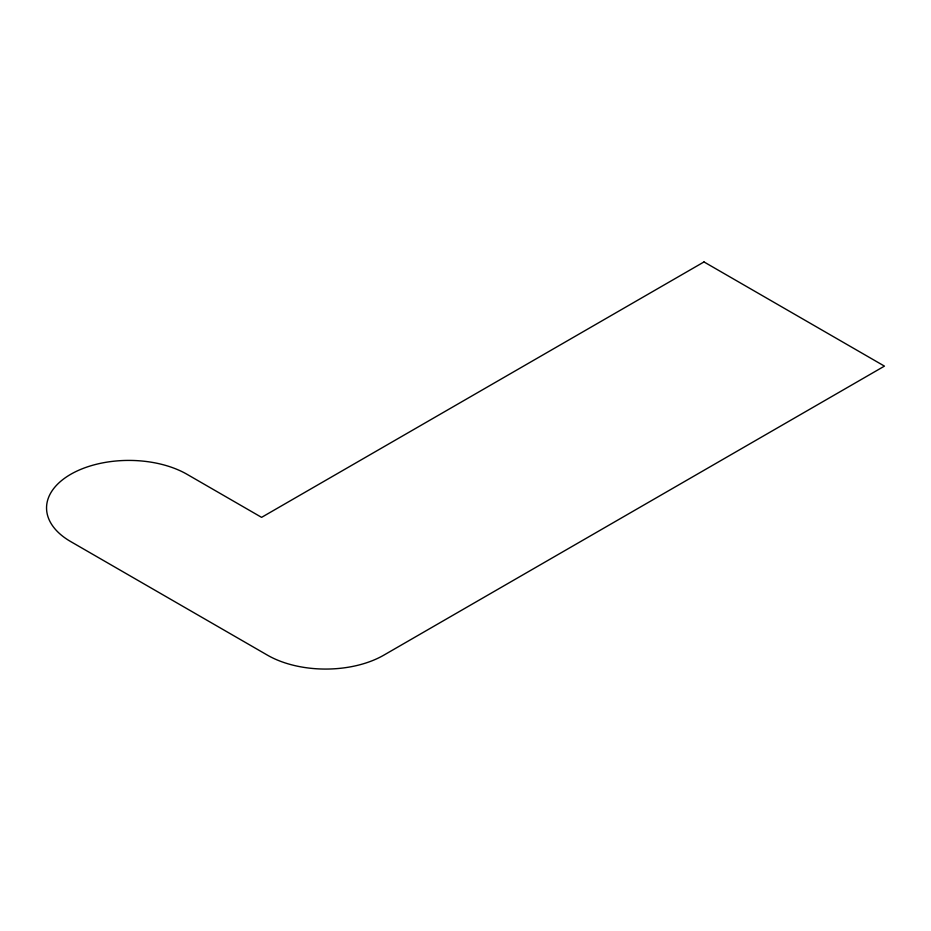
<?xml version="1.0" encoding="UTF-8"?>
<svg xmlns="http://www.w3.org/2000/svg" width="931" height="931" viewBox="0 0 931 931"><rect width="100%" height="100%" fill="white"/><g stroke="black" fill="none" stroke-linecap="round" stroke-linejoin="round"><path stroke-width="1.4" d="M703.999 261.937L261.588 517.357L187.084 474.333A82.324 47.528 0 0 0 70.663 474.333A82.324 47.528 0 0 0 70.663 541.551L267.418 655.145A82.324 47.528 0 0 0 383.84 655.145L884.45 366.116L703.999 261.937"/></g></svg>
